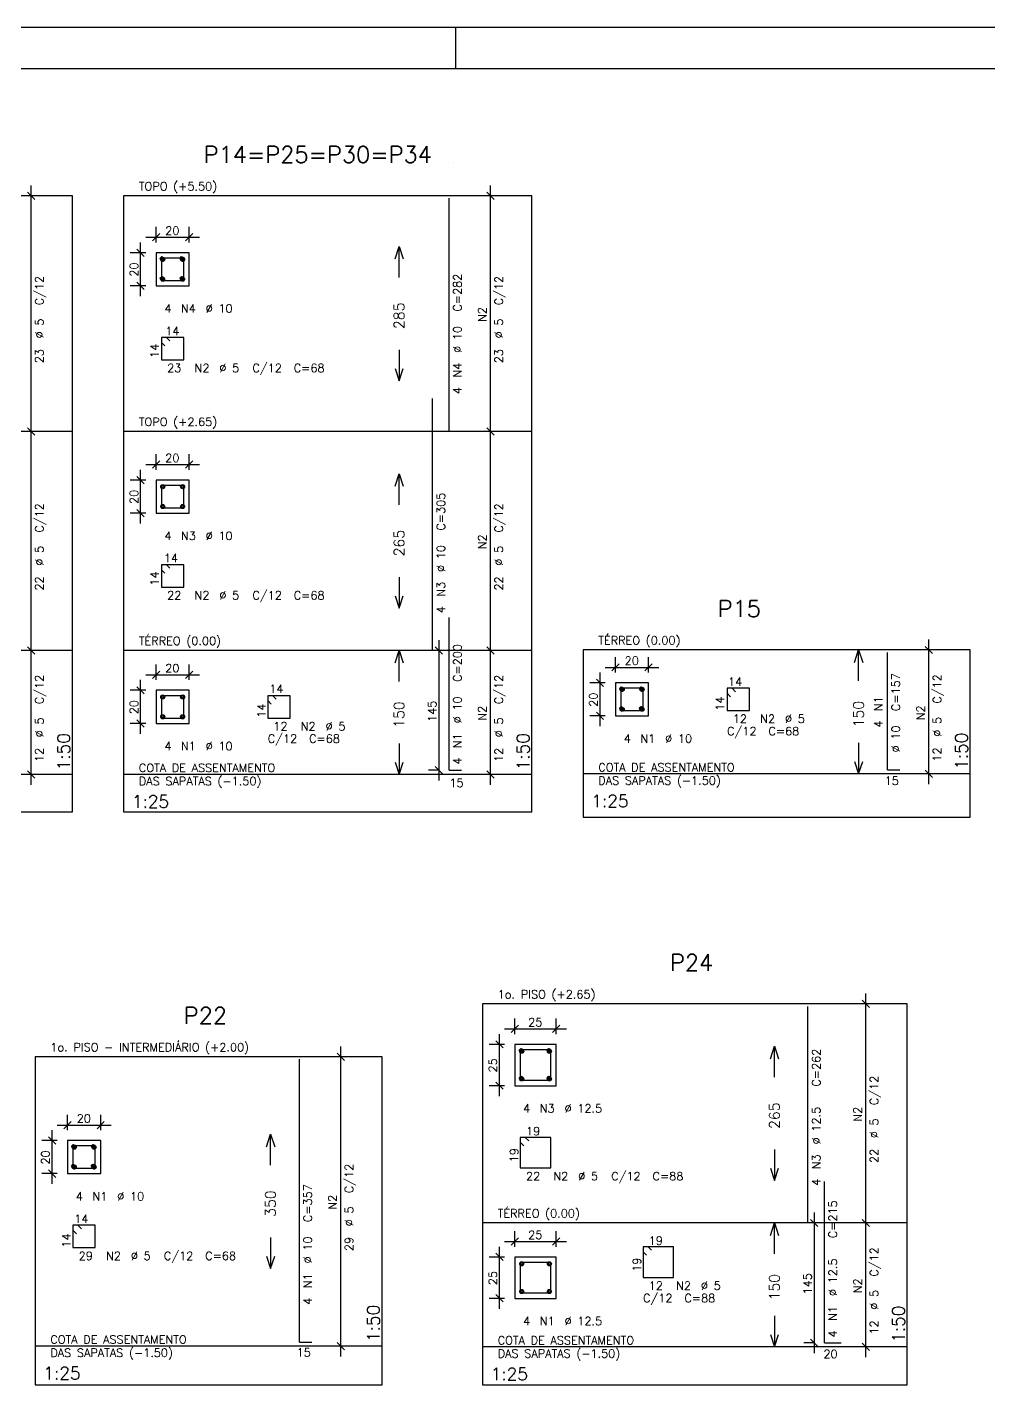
# Model space of a CAD drawing. Extents: x 797 to 1056, y -75 to 15.
# Drawn here: x 879.37 to 891.01, y -13.29 to 3.14 of the extents above; entities that cross this region are included whole.
import ezdxf

# ---------------------------------------------------------------- set-up
doc = ezdxf.new("R2010")
doc.units = 0
doc.header["$MEASUREMENT"] = 0
doc.linetypes.add('ESTILO_TQS_0001', pattern=[1, 0.7, -0.3])
for name, color, linetype in [('06', 6, 'CONTINUOUS'), ('1', 2, 'CONTINUOUS'), ('2', 4, 'CONTINUOUS'), ('3', 8, 'CONTINUOUS'), ('4', 1, 'CONTINUOUS'), ('5', 5, 'CONTINUOUS'), ('CERCADURA', 7, 'CONTINUOUS')]:
    doc.layers.add(name, color=color, linetype=linetype)
doc.styles.get("Standard").update_dxf_attribs({"font": 'ROMANS.SHX'})

msp = doc.modelspace()

# ---------------------------------------------------------------- linework, layer by layer
at = {"layer": '06'}
msp.add_line((862.26, 2.637), (902.56, 2.637), dxfattribs=at)
at = {"layer": '1', "linetype": 'Continuous'}
for p, q in [((880.98, 0.333), (881.008, 0.361)), ((880.98, 0.34), (881.001, 0.361)), ((880.981, 0.327), (881.014, 0.36)), ((880.984, 0.323), (881.019, 0.357)), ((880.987, 0.319), (881.022, 0.354)), ((880.989, 0.324), (881.017, 0.352)), ((880.989, 0.331), (881.01, 0.352)), ((880.99, 0.318), (881.023, 0.351)), ((880.991, 0.316), (881.026, 0.35)), ((880.993, 0.314), (881.027, 0.348)), ((880.996, 0.313), (881.028, 0.346)), ((880.996, 0.31), (881.031, 0.345)), ((881, 0.307), (881.034, 0.341)), ((881.001, 0.312), (881.03, 0.34)), ((881.004, 0.304), (881.037, 0.337)), ((881.008, 0.312), (881.03, 0.333)), ((881.01, 0.303), (881.038, 0.331)), ((881.22, 0.333), (881.248, 0.361)), ((881.22, 0.34), (881.241, 0.361)), ((881.221, 0.327), (881.254, 0.36)), ((881.224, 0.323), (881.259, 0.357)), ((881.227, 0.319), (881.262, 0.354)), ((881.229, 0.324), (881.257, 0.352)), ((881.229, 0.331), (881.25, 0.352)), ((881.23, 0.318), (881.263, 0.351)), ((881.231, 0.316), (881.266, 0.35)), ((881.233, 0.314), (881.267, 0.348)), ((881.236, 0.313), (881.268, 0.346)), ((881.236, 0.31), (881.271, 0.345)), ((881.24, 0.307), (881.274, 0.341)), ((881.241, 0.312), (881.27, 0.34)), ((881.244, 0.304), (881.277, 0.337)), ((881.248, 0.312), (881.27, 0.333)), ((881.25, 0.303), (881.278, 0.331)), ((881.017, 0.303), (881.038, 0.324)), ((881.257, 0.303), (881.278, 0.324)), ((880.98, 0.093), (881.008, 0.121)), ((880.98, 0.1), (881.001, 0.121)), ((880.981, 0.087), (881.014, 0.12)), ((880.984, 0.083), (881.019, 0.117)), ((880.987, 0.079), (881.022, 0.114)), ((880.989, 0.084), (881.017, 0.112)), ((880.989, 0.091), (881.01, 0.112)), ((880.99, 0.078), (881.023, 0.111)), ((880.991, 0.076), (881.026, 0.11)), ((880.993, 0.074), (881.027, 0.108)), ((880.996, 0.073), (881.028, 0.106)), ((880.996, 0.07), (881.031, 0.105)), ((881, 0.067), (881.034, 0.101)), ((881.001, 0.072), (881.03, 0.1)), ((881.004, 0.064), (881.037, 0.097)), ((881.008, 0.072), (881.03, 0.093)), ((881.01, 0.063), (881.038, 0.091)), ((881.017, 0.063), (881.038, 0.084)), ((881.22, 0.093), (881.248, 0.121)), ((881.22, 0.1), (881.241, 0.121)), ((881.221, 0.087), (881.254, 0.12)), ((881.224, 0.083), (881.259, 0.117)), ((881.227, 0.079), (881.262, 0.114)), ((881.229, 0.084), (881.257, 0.112)), ((881.229, 0.091), (881.25, 0.112)), ((881.23, 0.078), (881.263, 0.111)), ((881.231, 0.076), (881.266, 0.11)), ((881.233, 0.074), (881.267, 0.108)), ((881.236, 0.073), (881.268, 0.106)), ((881.236, 0.07), (881.271, 0.105)), ((881.24, 0.067), (881.274, 0.101)), ((881.241, 0.072), (881.27, 0.1)), ((881.244, 0.064), (881.277, 0.097)), ((881.248, 0.072), (881.27, 0.093)), ((881.25, 0.063), (881.278, 0.091)), ((881.257, 0.063), (881.278, 0.084)), ((886.538, -4.87), (886.566, -4.842)), ((886.538, -4.863), (886.559, -4.842)), ((886.539, -4.876), (886.572, -4.843)), ((886.542, -4.88), (886.576, -4.846)), ((886.545, -4.884), (886.58, -4.849)), ((886.547, -4.879), (886.575, -4.851)), ((886.547, -4.872), (886.568, -4.851)), ((886.548, -4.885), (886.581, -4.852)), ((886.549, -4.887), (886.584, -4.853)), ((886.551, -4.889), (886.585, -4.855)), ((886.554, -4.89), (886.586, -4.858)), ((886.554, -4.893), (886.589, -4.858)), ((886.558, -4.896), (886.592, -4.862)), ((886.559, -4.891), (886.587, -4.863)), ((886.562, -4.899), (886.595, -4.866)), ((886.566, -4.891), (886.587, -4.87)), ((886.568, -4.9), (886.596, -4.872)), ((886.575, -4.9), (886.596, -4.879)), ((886.778, -4.87), (886.806, -4.842)), ((886.778, -4.863), (886.799, -4.842)), ((886.779, -4.876), (886.812, -4.843)), ((886.782, -4.88), (886.816, -4.846)), ((886.785, -4.884), (886.82, -4.849)), ((886.787, -4.879), (886.815, -4.851)), ((886.787, -4.872), (886.808, -4.851)), ((886.788, -4.885), (886.821, -4.852)), ((886.789, -4.887), (886.824, -4.853)), ((886.791, -4.889), (886.825, -4.855)), ((886.794, -4.89), (886.826, -4.858)), ((886.794, -4.893), (886.829, -4.858)), ((886.798, -4.896), (886.832, -4.862)), ((886.799, -4.891), (886.827, -4.863)), ((886.802, -4.899), (886.835, -4.866)), ((886.806, -4.891), (886.827, -4.87)), ((886.808, -4.9), (886.836, -4.872)), ((886.815, -4.9), (886.836, -4.879)), ((886.538, -5.11), (886.566, -5.082)), ((886.538, -5.103), (886.559, -5.082)), ((886.539, -5.116), (886.572, -5.083)), ((886.542, -5.12), (886.576, -5.086)), ((886.545, -5.124), (886.58, -5.089)), ((886.547, -5.119), (886.575, -5.091)), ((886.547, -5.112), (886.568, -5.091)), ((886.778, -5.11), (886.806, -5.082)), ((886.778, -5.103), (886.799, -5.082)), ((886.779, -5.116), (886.812, -5.083)), ((886.782, -5.12), (886.816, -5.086)), ((886.785, -5.124), (886.82, -5.089)), ((886.787, -5.119), (886.815, -5.091)), ((886.787, -5.112), (886.808, -5.091)), ((886.548, -5.125), (886.581, -5.092)), ((886.549, -5.127), (886.584, -5.093)), ((886.551, -5.129), (886.585, -5.095)), ((886.554, -5.13), (886.586, -5.098)), ((886.554, -5.133), (886.589, -5.098)), ((886.558, -5.136), (886.592, -5.102)), ((886.559, -5.131), (886.587, -5.103)), ((886.562, -5.139), (886.595, -5.106)), ((886.566, -5.131), (886.587, -5.11)), ((886.568, -5.14), (886.596, -5.112)), ((886.575, -5.14), (886.596, -5.119)), ((886.788, -5.125), (886.821, -5.092)), ((886.789, -5.127), (886.824, -5.093)), ((886.791, -5.129), (886.825, -5.095)), ((886.794, -5.13), (886.826, -5.098)), ((886.794, -5.133), (886.829, -5.098)), ((886.798, -5.136), (886.832, -5.102)), ((886.799, -5.131), (886.827, -5.103)), ((886.802, -5.139), (886.835, -5.106)), ((886.806, -5.131), (886.827, -5.11)), ((886.808, -5.14), (886.836, -5.112)), ((886.815, -5.14), (886.836, -5.119)), ((885.324, -9.246), (885.352, -9.218)), ((885.324, -9.239), (885.345, -9.218)), ((885.325, -9.252), (885.358, -9.219)), ((885.328, -9.256), (885.362, -9.222)), ((885.331, -9.26), (885.366, -9.225)), ((885.333, -9.255), (885.361, -9.227)), ((885.333, -9.248), (885.354, -9.227)), ((885.334, -9.261), (885.367, -9.228)), ((885.335, -9.264), (885.369, -9.229)), ((885.337, -9.265), (885.371, -9.231)), ((885.339, -9.266), (885.372, -9.234)), ((885.34, -9.269), (885.375, -9.234)), ((885.344, -9.272), (885.378, -9.238)), ((885.345, -9.267), (885.373, -9.239)), ((885.348, -9.275), (885.381, -9.242)), ((885.352, -9.267), (885.373, -9.246)), ((885.354, -9.276), (885.382, -9.248)), ((885.361, -9.276), (885.382, -9.255)), ((885.659, -9.246), (885.687, -9.218)), ((885.659, -9.239), (885.68, -9.218)), ((885.66, -9.252), (885.693, -9.219)), ((885.663, -9.256), (885.697, -9.222)), ((885.666, -9.26), (885.701, -9.225)), ((885.668, -9.255), (885.696, -9.227)), ((885.668, -9.248), (885.689, -9.227)), ((885.669, -9.261), (885.702, -9.228)), ((885.67, -9.264), (885.704, -9.229)), ((885.672, -9.265), (885.706, -9.231)), ((885.674, -9.266), (885.707, -9.234)), ((885.675, -9.269), (885.71, -9.234)), ((885.679, -9.272), (885.713, -9.238)), ((885.68, -9.267), (885.708, -9.239)), ((885.683, -9.275), (885.716, -9.242)), ((885.687, -9.267), (885.708, -9.246)), ((885.689, -9.276), (885.717, -9.248)), ((885.696, -9.276), (885.717, -9.255)), ((885.324, -9.581), (885.352, -9.553)), ((885.324, -9.574), (885.345, -9.553)), ((885.325, -9.587), (885.358, -9.554)), ((885.328, -9.591), (885.362, -9.557)), ((885.331, -9.595), (885.366, -9.56)), ((885.333, -9.59), (885.361, -9.562)), ((885.333, -9.583), (885.354, -9.562)), ((885.334, -9.596), (885.367, -9.563)), ((885.335, -9.599), (885.369, -9.564)), ((885.337, -9.6), (885.371, -9.566)), ((885.339, -9.601), (885.372, -9.569)), ((885.34, -9.604), (885.375, -9.569)), ((885.344, -9.607), (885.378, -9.573)), ((885.345, -9.602), (885.373, -9.574)), ((885.348, -9.61), (885.381, -9.577)), ((885.352, -9.602), (885.373, -9.581)), ((885.354, -9.611), (885.382, -9.583)), ((885.361, -9.611), (885.382, -9.59)), ((885.659, -9.581), (885.687, -9.553)), ((885.659, -9.574), (885.68, -9.553)), ((885.66, -9.587), (885.693, -9.554)), ((885.663, -9.591), (885.697, -9.557)), ((885.666, -9.595), (885.701, -9.56)), ((885.668, -9.59), (885.696, -9.562)), ((885.668, -9.583), (885.689, -9.562)), ((885.669, -9.596), (885.702, -9.563)), ((885.67, -9.599), (885.704, -9.564)), ((885.672, -9.6), (885.706, -9.566)), ((885.674, -9.601), (885.707, -9.569)), ((885.675, -9.604), (885.71, -9.569)), ((885.679, -9.607), (885.713, -9.573)), ((885.68, -9.602), (885.708, -9.574)), ((885.683, -9.61), (885.716, -9.577)), ((885.687, -9.602), (885.708, -9.581)), ((885.689, -9.611), (885.717, -9.583)), ((885.696, -9.611), (885.717, -9.59)), ((879.909, -10.408), (879.937, -10.38)), ((879.909, -10.401), (879.93, -10.38)), ((879.911, -10.414), (879.943, -10.381)), ((879.913, -10.418), (879.948, -10.384)), ((879.916, -10.422), (879.952, -10.387)), ((879.918, -10.417), (879.946, -10.389)), ((879.918, -10.41), (879.939, -10.389)), ((879.919, -10.423), (879.952, -10.39)), ((879.92, -10.425), (879.955, -10.391)), ((879.922, -10.427), (879.957, -10.393)), ((879.925, -10.428), (879.957, -10.395)), ((879.925, -10.431), (879.96, -10.396)), ((879.929, -10.434), (879.964, -10.4)), ((879.93, -10.429), (879.959, -10.401)), ((879.934, -10.437), (879.966, -10.404)), ((879.937, -10.429), (879.959, -10.408)), ((879.939, -10.438), (879.968, -10.41)), ((879.946, -10.438), (879.968, -10.417)), ((880.149, -10.408), (880.177, -10.38)), ((880.149, -10.401), (880.17, -10.38)), ((880.151, -10.414), (880.183, -10.381)), ((880.153, -10.418), (880.188, -10.384)), ((880.156, -10.422), (880.192, -10.387)), ((880.158, -10.417), (880.186, -10.389)), ((880.158, -10.41), (880.179, -10.389)), ((880.159, -10.423), (880.192, -10.39)), ((880.16, -10.425), (880.195, -10.391)), ((880.162, -10.427), (880.197, -10.393)), ((880.165, -10.428), (880.197, -10.395)), ((880.165, -10.431), (880.2, -10.396)), ((880.169, -10.434), (880.204, -10.4)), ((880.17, -10.429), (880.199, -10.401)), ((880.174, -10.437), (880.206, -10.404)), ((880.177, -10.429), (880.199, -10.408)), ((880.179, -10.438), (880.208, -10.41)), ((880.186, -10.438), (880.208, -10.417)), ((879.909, -10.648), (879.937, -10.62)), ((879.909, -10.641), (879.93, -10.62)), ((879.911, -10.654), (879.943, -10.621)), ((879.913, -10.658), (879.948, -10.624)), ((879.916, -10.662), (879.952, -10.627)), ((879.918, -10.657), (879.946, -10.629)), ((879.918, -10.65), (879.939, -10.629)), ((879.919, -10.663), (879.952, -10.63)), ((879.92, -10.665), (879.955, -10.631)), ((879.922, -10.667), (879.957, -10.633)), ((879.925, -10.668), (879.957, -10.635)), ((879.925, -10.671), (879.96, -10.636)), ((879.929, -10.674), (879.964, -10.64)), ((879.93, -10.669), (879.959, -10.641)), ((879.934, -10.677), (879.966, -10.644)), ((879.937, -10.669), (879.959, -10.648)), ((879.939, -10.678), (879.968, -10.65)), ((879.946, -10.678), (879.968, -10.657)), ((880.149, -10.648), (880.177, -10.62)), ((880.149, -10.641), (880.17, -10.62)), ((880.151, -10.654), (880.183, -10.621)), ((880.153, -10.658), (880.188, -10.624)), ((880.156, -10.662), (880.192, -10.627)), ((880.158, -10.657), (880.186, -10.629)), ((880.158, -10.65), (880.179, -10.629)), ((880.159, -10.663), (880.192, -10.63)), ((880.16, -10.665), (880.195, -10.631)), ((880.162, -10.667), (880.197, -10.633)), ((880.165, -10.668), (880.197, -10.635)), ((880.165, -10.671), (880.2, -10.636)), ((880.169, -10.674), (880.204, -10.64)), ((880.17, -10.669), (880.199, -10.641)), ((880.174, -10.677), (880.206, -10.644)), ((880.177, -10.669), (880.199, -10.648)), ((880.179, -10.678), (880.208, -10.65)), ((880.186, -10.678), (880.208, -10.657))]:
    msp.add_line(p, q, dxfattribs=at)
for points in [[(880.934, 0.008), (881.334, 0.008), (881.334, 0.408), (880.934, 0.408), (880.934, 0.008)], [(880.934, -2.742), (881.334, -2.742), (881.334, -2.342), (880.934, -2.342), (880.934, -2.742)], [(880.934, -5.286), (881.334, -5.286), (881.334, -4.886), (880.934, -4.886), (880.934, -5.286)], [(886.492, -5.195), (886.892, -5.195), (886.892, -4.795), (886.492, -4.795), (886.492, -5.195)], [(885.275, -9.669), (885.775, -9.669), (885.775, -9.169), (885.275, -9.169), (885.275, -9.669)], [(879.863, -10.733), (880.263, -10.733), (880.263, -10.333), (879.863, -10.333), (879.863, -10.733)], [(885.275, -12.242), (885.775, -12.242), (885.775, -11.742), (885.275, -11.742), (885.275, -12.242)]]:
    msp.add_lwpolyline(points, dxfattribs=at)
at = {"layer": '1', "linetype": 'ESTILO_TQS_0001'}
for points in [[(883.824, 0.334), (883.874, 0.484), (883.924, 0.334)], [(883.874, 0.109), (883.874, 0.484)], [(883.874, -0.766), (883.874, -1.141)], [(883.824, -0.991), (883.874, -1.141), (883.924, -0.991)], [(883.824, -2.416), (883.874, -2.266), (883.924, -2.416)], [(883.874, -2.641), (883.874, -2.266)], [(883.874, -3.516), (883.874, -3.891)], [(883.824, -3.741), (883.874, -3.891), (883.924, -3.741)], [(883.824, -4.554), (883.874, -4.404), (883.924, -4.554)], [(883.874, -4.779), (883.874, -4.404)], [(889.382, -4.548), (889.432, -4.398), (889.482, -4.548)], [(889.432, -4.773), (889.432, -4.398)], [(883.874, -5.529), (883.874, -5.904)], [(889.432, -5.523), (889.432, -5.898)], [(889.382, -5.748), (889.432, -5.898), (889.482, -5.748)], [(883.824, -5.754), (883.874, -5.904), (883.924, -5.754)], [(888.365, -9.343), (888.415, -9.193), (888.465, -9.343)], [(888.415, -9.568), (888.415, -9.193)], [(882.268, -10.407), (882.318, -10.257), (882.368, -10.407)], [(882.318, -10.632), (882.318, -10.257)], [(888.415, -10.443), (888.415, -10.818)], [(888.365, -10.668), (888.415, -10.818), (888.465, -10.668)], [(888.365, -11.48), (888.415, -11.33), (888.465, -11.48)], [(888.415, -11.705), (888.415, -11.33)], [(882.318, -11.507), (882.318, -11.882)], [(882.268, -11.732), (882.318, -11.882), (882.368, -11.732)], [(888.415, -12.455), (888.415, -12.83)], [(888.365, -12.68), (888.415, -12.83), (888.465, -12.68)]]:
    msp.add_lwpolyline(points, dxfattribs=at)
at = {"layer": '1', "linetype": 'Continuous'}
for centre, radius in [((881.014, 0.328), 0.025), ((881.014, 0.328), 0.0125), ((881.254, 0.328), 0.025), ((881.254, 0.328), 0.0125), ((881.014, 0.088), 0.025), ((881.014, 0.088), 0.0125), ((881.254, 0.088), 0.025), ((881.254, 0.088), 0.0125), ((881.014, -2.422), 0.025), ((881.014, -2.422), 0.0125), ((881.254, -2.422), 0.025), ((881.254, -2.422), 0.0125), ((881.014, -2.662), 0.025), ((881.014, -2.662), 0.0125), ((881.254, -2.662), 0.025), ((881.254, -2.662), 0.0125), ((886.572, -4.875), 0.025), ((886.572, -4.875), 0.0125), ((886.812, -4.875), 0.025), ((886.812, -4.875), 0.0125), ((881.014, -4.966), 0.025), ((881.014, -4.966), 0.0125), ((881.254, -4.966), 0.025), ((881.254, -4.966), 0.0125), ((886.572, -5.115), 0.025), ((886.812, -5.115), 0.025), ((881.014, -5.206), 0.025), ((881.014, -5.206), 0.0125), ((881.254, -5.206), 0.025), ((881.254, -5.206), 0.0125), ((886.572, -5.115), 0.0125), ((886.812, -5.115), 0.0125), ((885.357, -9.252), 0.025), ((885.357, -9.252), 0.0125), ((885.692, -9.252), 0.025), ((885.692, -9.252), 0.0125), ((885.357, -9.587), 0.025), ((885.357, -9.587), 0.0125), ((885.692, -9.587), 0.025), ((885.692, -9.587), 0.0125), ((879.943, -10.413), 0.025), ((879.943, -10.413), 0.0125), ((880.183, -10.413), 0.025), ((880.183, -10.413), 0.0125), ((879.943, -10.653), 0.025), ((879.943, -10.653), 0.0125), ((880.183, -10.653), 0.025), ((880.183, -10.653), 0.0125), ((885.357, -11.824), 0.025), ((885.357, -11.824), 0.0125), ((885.692, -11.824), 0.025), ((885.692, -11.824), 0.0125), ((885.357, -12.159), 0.025), ((885.357, -12.159), 0.0125), ((885.692, -12.159), 0.025), ((885.692, -12.159), 0.0125)]:
    msp.add_circle(centre, radius, dxfattribs=at)
at = {"layer": '2', "linetype": 'Continuous'}
for p, q in [((879.421, -1.879), (879.421, 1.221)), ((884.979, -1.879), (884.979, 1.221)), ((879.465, 1.052), (879.376, 1.141)), ((879.421, 1.096), (879.421, 1.096)), ((885.023, 1.052), (884.934, 1.141)), ((884.979, 1.096), (884.979, 1.096)), ((880.934, 0.533), (880.934, 0.72)), ((881.334, 0.533), (881.334, 0.72)), ((880.746, -0.117), (880.746, 0.533)), ((880.809, 0.595), (881.459, 0.595)), ((880.889, 0.551), (880.978, 0.639)), ((881.289, 0.551), (881.378, 0.639)), ((880.809, 0.408), (880.621, 0.408)), ((880.79, 0.363), (880.702, 0.452)), ((880.934, 0.408), (880.934, 0.408)), ((880.934, 0.408), (880.934, 0.408)), ((881.334, 0.408), (881.334, 0.408)), ((880.809, 0.008), (880.621, 0.008)), ((880.79, -0.037), (880.702, 0.052)), ((880.934, 0.008), (880.934, 0.008)), ((879.421, -4.529), (879.421, -1.629)), ((884.979, -4.529), (884.979, -1.629)), ((879.465, -1.798), (879.376, -1.709)), ((879.465, -1.798), (879.376, -1.709)), ((879.421, -1.754), (879.421, -1.754)), ((879.421, -1.754), (879.421, -1.754)), ((885.023, -1.798), (884.934, -1.709)), ((885.023, -1.798), (884.934, -1.709)), ((884.979, -1.754), (884.979, -1.754)), ((884.979, -1.754), (884.979, -1.754)), ((880.889, -2.199), (880.978, -2.111)), ((880.934, -2.217), (880.934, -2.03)), ((881.289, -2.199), (881.378, -2.111)), ((881.334, -2.217), (881.334, -2.03)), ((880.79, -2.387), (880.702, -2.298)), ((880.746, -2.867), (880.746, -2.217)), ((880.809, -2.155), (881.459, -2.155)), ((880.809, -2.342), (880.621, -2.342)), ((880.934, -2.342), (880.934, -2.342)), ((880.934, -2.342), (880.934, -2.342)), ((881.334, -2.342), (881.334, -2.342)), ((880.809, -2.742), (880.621, -2.742)), ((880.79, -2.787), (880.702, -2.698)), ((880.934, -2.742), (880.934, -2.742)), ((879.465, -4.448), (879.376, -4.359)), ((879.465, -4.448), (879.376, -4.359)), ((879.421, -6.029), (879.421, -4.279)), ((879.421, -4.404), (879.421, -4.404)), ((879.421, -4.404), (879.421, -4.404)), ((884.354, -4.404), (884.229, -4.404)), ((884.309, -4.359), (884.398, -4.448)), ((884.354, -4.279), (884.354, -5.979)), ((884.479, -4.404), (884.479, -4.404)), ((885.023, -4.448), (884.934, -4.359)), ((885.023, -4.448), (884.934, -4.359)), ((884.979, -6.029), (884.979, -4.279)), ((884.979, -4.404), (884.979, -4.404)), ((884.979, -4.404), (884.979, -4.404)), ((890.326, -4.442), (890.237, -4.354)), ((890.282, -6.023), (890.282, -4.273)), ((890.282, -4.398), (890.282, -4.398)), ((880.934, -4.761), (880.934, -4.573)), ((881.334, -4.761), (881.334, -4.573)), ((886.447, -4.652), (886.536, -4.564)), ((886.492, -4.67), (886.492, -4.483)), ((886.847, -4.652), (886.936, -4.564)), ((886.892, -4.67), (886.892, -4.483)), ((880.746, -5.411), (880.746, -4.761)), ((880.809, -4.698), (881.459, -4.698)), ((880.889, -4.742), (880.978, -4.654)), ((881.289, -4.742), (881.378, -4.654)), ((886.348, -4.84), (886.26, -4.751)), ((886.304, -5.32), (886.304, -4.67)), ((886.367, -4.608), (887.017, -4.608)), ((880.809, -4.886), (880.621, -4.886)), ((880.79, -4.93), (880.702, -4.842)), ((880.934, -4.886), (880.934, -4.886)), ((880.934, -4.886), (880.934, -4.886)), ((881.334, -4.886), (881.334, -4.886)), ((886.367, -4.795), (886.179, -4.795)), ((886.492, -4.795), (886.492, -4.795)), ((886.492, -4.795), (886.492, -4.795)), ((886.892, -4.795), (886.892, -4.795)), ((880.79, -5.33), (880.702, -5.242)), ((886.367, -5.195), (886.179, -5.195)), ((886.348, -5.24), (886.26, -5.151)), ((886.492, -5.195), (886.492, -5.195)), ((880.809, -5.286), (880.621, -5.286)), ((880.934, -5.286), (880.934, -5.286)), ((879.465, -5.948), (879.376, -5.859)), ((879.421, -5.904), (879.421, -5.904)), ((884.354, -5.854), (884.229, -5.854)), ((884.309, -5.809), (884.398, -5.898)), ((884.479, -5.854), (884.479, -5.854)), ((885.023, -5.948), (884.934, -5.859)), ((884.979, -5.904), (884.979, -5.904)), ((890.326, -5.942), (890.237, -5.854)), ((890.282, -5.898), (890.282, -5.898)), ((889.564, -8.724), (889.476, -8.636)), ((889.52, -11.455), (889.52, -8.555)), ((889.52, -8.68), (889.52, -8.68)), ((885.275, -9.044), (885.275, -8.857)), ((885.775, -9.044), (885.775, -8.857)), ((885.15, -8.982), (885.9, -8.982)), ((885.231, -9.026), (885.319, -8.937)), ((885.731, -9.026), (885.819, -8.937)), ((883.168, -12.945), (883.168, -9.195)), ((885.15, -9.169), (884.962, -9.169)), ((885.132, -9.213), (885.043, -9.125)), ((885.087, -9.794), (885.087, -9.044)), ((885.275, -9.169), (885.275, -9.169)), ((885.275, -9.169), (885.275, -9.169)), ((885.775, -9.169), (885.775, -9.169)), ((883.212, -9.364), (883.124, -9.275)), ((883.168, -9.32), (883.168, -9.32)), ((885.15, -9.669), (884.962, -9.669)), ((885.132, -9.713), (885.043, -9.625)), ((885.275, -9.669), (885.275, -9.669)), ((879.738, -10.146), (880.388, -10.146)), ((879.819, -10.19), (879.907, -10.102)), ((879.863, -10.208), (879.863, -10.021)), ((880.219, -10.19), (880.307, -10.102)), ((880.263, -10.208), (880.263, -10.021)), ((879.738, -10.333), (879.55, -10.333)), ((879.719, -10.378), (879.631, -10.289)), ((879.675, -10.858), (879.675, -10.208)), ((879.863, -10.333), (879.863, -10.333)), ((879.863, -10.333), (879.863, -10.333)), ((880.263, -10.333), (880.263, -10.333)), ((879.738, -10.733), (879.55, -10.733)), ((879.719, -10.778), (879.631, -10.689)), ((879.863, -10.733), (879.863, -10.733)), ((888.895, -11.33), (888.77, -11.33)), ((888.851, -11.286), (888.939, -11.374)), ((888.895, -11.205), (888.895, -12.905)), ((889.02, -11.33), (889.02, -11.33)), ((889.564, -11.374), (889.476, -11.286)), ((889.564, -11.374), (889.476, -11.286)), ((889.52, -12.955), (889.52, -11.205)), ((889.52, -11.33), (889.52, -11.33)), ((889.52, -11.33), (889.52, -11.33)), ((885.275, -11.617), (885.275, -11.429)), ((885.775, -11.617), (885.775, -11.429)), ((885.087, -12.367), (885.087, -11.617)), ((885.15, -11.554), (885.9, -11.554)), ((885.231, -11.598), (885.319, -11.51)), ((885.731, -11.598), (885.819, -11.51)), ((885.15, -11.742), (884.962, -11.742)), ((885.132, -11.786), (885.043, -11.697)), ((885.275, -11.742), (885.275, -11.742)), ((885.275, -11.742), (885.275, -11.742)), ((885.775, -11.742), (885.775, -11.742)), ((885.15, -12.242), (884.962, -12.242)), ((885.132, -12.286), (885.043, -12.197)), ((885.275, -12.242), (885.275, -12.242)), ((883.212, -12.864), (883.124, -12.775)), ((888.895, -12.78), (888.77, -12.78)), ((888.851, -12.736), (888.939, -12.824)), ((889.02, -12.78), (889.02, -12.78)), ((889.564, -12.874), (889.476, -12.786)), ((883.168, -12.82), (883.168, -12.82)), ((889.52, -12.83), (889.52, -12.83))]:
    msp.add_line(p, q, dxfattribs=at)
for points in [[(874.983, -6.357), (879.921, -6.357), (879.921, 1.096), (874.983, 1.096), (874.983, -6.357)], [(880.541, -6.357), (885.479, -6.357), (885.479, 1.096), (880.541, 1.096), (880.541, -6.357)], [(880.999, 0.343), (880.999, 0.073), (881.269, 0.073), (881.269, 0.343), (880.999, 0.343)], [(879.921, -1.754), (874.983, -1.754)], [(885.479, -1.754), (880.541, -1.754)], [(880.999, -2.407), (880.999, -2.677), (881.269, -2.677), (881.269, -2.407), (880.999, -2.407)], [(879.921, -4.404), (874.983, -4.404)], [(885.479, -4.404), (880.541, -4.404)], [(886.099, -6.42), (890.782, -6.42), (890.782, -4.398), (886.099, -4.398), (886.099, -6.42)], [(886.557, -4.86), (886.557, -5.13), (886.827, -5.13), (886.827, -4.86), (886.557, -4.86)], [(880.999, -4.951), (880.999, -5.221), (881.269, -5.221), (881.269, -4.951), (880.999, -4.951)], [(879.921, -5.904), (874.983, -5.904)], [(885.479, -5.904), (880.541, -5.904)], [(890.782, -5.898), (886.099, -5.898)], [(884.882, -13.288), (890.02, -13.288), (890.02, -8.68), (884.882, -8.68), (884.882, -13.288)], [(879.47, -13.288), (883.668, -13.288), (883.668, -9.32), (879.47, -9.32), (879.47, -13.288)], [(885.34, -9.234), (885.34, -9.604), (885.71, -9.604), (885.71, -9.234), (885.34, -9.234)], [(879.928, -10.398), (879.928, -10.668), (880.198, -10.668), (880.198, -10.398), (879.928, -10.398)], [(890.02, -11.33), (884.882, -11.33)], [(885.34, -11.807), (885.34, -12.177), (885.71, -12.177), (885.71, -11.807), (885.34, -11.807)], [(883.668, -12.82), (879.47, -12.82)], [(890.02, -12.83), (884.882, -12.83)]]:
    msp.add_lwpolyline(points, dxfattribs=at)
at = {"layer": '4', "linetype": 'Continuous'}
for p, q in [((884.479, -1.754), (884.479, 1.066)), ((884.279, -4.404), (884.279, -1.354)), ((884.479, -5.854), (884.479, -4.004)), ((889.782, -5.848), (889.782, -4.428)), ((884.479, -5.854), (884.629, -5.854)), ((889.782, -5.848), (889.932, -5.848)), ((888.82, -11.33), (888.82, -8.71)), ((882.668, -12.77), (882.668, -9.35)), ((889.02, -12.78), (889.02, -10.83)), ((882.668, -12.77), (882.818, -12.77)), ((889.02, -12.78), (889.22, -12.78))]:
    msp.add_line(p, q, dxfattribs=at)
for points in [[(881.101, -0.66), (881.059, -0.617), (880.999, -0.617), (880.999, -0.887), (881.269, -0.887), (881.269, -0.617), (880.999, -0.617), (880.999, -0.677), (881.041, -0.72)], [(881.101, -3.41), (881.059, -3.367), (880.999, -3.367), (880.999, -3.637), (881.269, -3.637), (881.269, -3.367), (880.999, -3.367), (880.999, -3.427), (881.041, -3.47)], [(887.944, -4.903), (887.902, -4.86), (887.842, -4.86), (887.842, -5.13), (888.112, -5.13), (888.112, -4.86), (887.842, -4.86), (887.842, -4.92), (887.884, -4.963)], [(882.386, -4.993), (882.344, -4.951), (882.284, -4.951), (882.284, -5.221), (882.554, -5.221), (882.554, -4.951), (882.284, -4.951), (882.284, -5.011), (882.326, -5.053)], [(885.442, -10.336), (885.4, -10.294), (885.34, -10.294), (885.34, -10.664), (885.71, -10.664), (885.71, -10.294), (885.34, -10.294), (885.34, -10.354), (885.382, -10.396)], [(880.03, -11.401), (879.988, -11.358), (879.928, -11.358), (879.928, -11.628), (880.198, -11.628), (880.198, -11.358), (879.928, -11.358), (879.928, -11.418), (879.97, -11.461)], [(886.927, -11.661), (886.885, -11.619), (886.825, -11.619), (886.825, -11.989), (887.195, -11.989), (887.195, -11.619), (886.825, -11.619), (886.825, -11.679), (886.867, -11.721)]]:
    msp.add_lwpolyline(points, dxfattribs=at)
at = {"layer": 'CERCADURA'}
for p, q in [((861.01, 3.137), (903.06, 3.137)), ((884.56, 2.637), (884.56, 3.137))]:
    msp.add_line(p, q, dxfattribs=at)

# ---------------------------------------------------------------- texts
at = {"layer": '1', "linetype": 'Continuous'}
for s, height, p in [('4', 0.001, (884.535, 1.496)), ('3', 0.005, (879.816, 1.096)), ('3', 0.005, (885.374, 1.096)), (' 14 ', 0.1, (880.976, -0.589)), (' 23', 0.1, (880.999, -1.037)), ('N2', 0.1, (881.399, -1.037)), ('%%c 5', 0.1, (881.699, -1.037)), ('C/12', 0.1, (882.099, -1.037)), ('C=68', 0.1, (882.599, -1.037)), ('2', 0.005, (879.816, -1.754)), ('2', 0.005, (885.374, -1.754)), (' 14 ', 0.1, (880.959, -3.335)), (' 22', 0.1, (880.999, -3.787)), ('N2', 0.1, (881.399, -3.787)), ('%%c 5', 0.1, (881.699, -3.787)), ('C/12', 0.1, (882.099, -3.787)), ('C=68', 0.1, (882.599, -3.787)), ('1', 0.005, (879.816, -4.404)), ('1', 0.005, (885.374, -4.404)), ('1', 0.005, (890.677, -4.398)), (' 14 ', 0.1, (887.785, -4.832)), (' 14 ', 0.1, (882.234, -4.918)), (' 12', 0.1, (887.842, -5.28)), ('N2', 0.1, (888.242, -5.28)), ('%%c 5', 0.1, (888.542, -5.28)), ('C/12', 0.1, (882.284, -5.521)), (' 12', 0.1, (882.284, -5.371)), ('N2', 0.1, (882.684, -5.371)), ('%%c 5', 0.1, (882.984, -5.371)), ('C/12', 0.1, (887.842, -5.43)), ('C=68', 0.1, (888.342, -5.43)), ('C=68', 0.1, (882.784, -5.521)), ('0', 0.005, (879.816, -5.904)), ('0', 0.005, (885.374, -5.904)), ('0', 0.005, (890.677, -5.898)), (' 15 ', 0.1, (884.414, -6.056)), (' 15 ', 0.1, (889.679, -6.03)), ('2', 0.005, (889.915, -8.68)), ('1', 0.005, (883.563, -9.32)), (' 19 ', 0.1, (885.34, -10.269)), (' 22', 0.1, (885.34, -10.814)), ('N2', 0.1, (885.74, -10.814)), ('%%c 5', 0.1, (886.04, -10.814)), ('C/12', 0.1, (886.44, -10.814)), ('C=88', 0.1, (886.94, -10.814)), (' 14 ', 0.1, (879.874, -11.33)), ('1', 0.005, (889.915, -11.33)), (' 19 ', 0.1, (886.825, -11.594)), ('C/12', 0.1, (881.028, -11.778)), (' 29', 0.1, (879.928, -11.778)), ('N2', 0.1, (880.328, -11.778)), ('%%c 5', 0.1, (880.628, -11.778)), ('C=68', 0.1, (881.528, -11.778)), (' 12', 0.1, (886.825, -12.139)), ('N2', 0.1, (887.225, -12.139)), ('%%c 5', 0.1, (887.525, -12.139)), ('C/12', 0.1, (886.825, -12.289)), ('C=88', 0.1, (887.325, -12.289)), (' 15 ', 0.1, (882.565, -12.946)), ('0', 0.005, (883.563, -12.82)), (' 20 ', 0.1, (888.939, -12.965)), ('0', 0.005, (889.915, -12.83))]:
    msp.add_text(s, height=height, dxfattribs=at).set_placement(p)
for s, p in [('C=282', (884.629, -0.304)), ('%%c 10', (884.629, -0.804)), (' 14 ', (880.965, -0.934)), ('N4', (884.629, -1.104)), ('4', (884.629, -1.304)), ('C=305', (884.429, -2.954)), ('%%c 10', (884.429, -3.454)), (' 14 ', (880.965, -3.688)), ('N3', (884.429, -3.754)), ('4', (884.429, -3.954)), ('C=200', (884.629, -4.785)), ('C=157', (889.932, -5.138)), (' 14 ', (882.259, -5.287)), ('%%c 10', (884.629, -5.285)), (' 14 ', (887.805, -5.202)), ('N1', (889.722, -5.138)), ('4', (889.722, -5.338)), ('%%c 10', (889.932, -5.638)), ('N1', (884.629, -5.585)), ('4', (884.629, -5.785)), ('C=262', (888.97, -9.68)), ('%%c 12.5', (888.97, -10.38)), (' 19 ', (885.315, -10.664)), ('N3', (888.97, -10.68)), ('4', (888.97, -10.88)), ('C=357', (882.818, -11.32)), ('C=215', (889.17, -11.515)), (' 14 ', (879.898, -11.697)), ('%%c 10', (882.818, -11.82)), (' 19 ', (886.8, -11.989)), ('%%c 12.5', (889.17, -12.215)), ('N1', (882.818, -12.12)), ('4', (882.818, -12.32)), ('N1', (889.17, -12.515)), ('4', (889.17, -12.715))]:
    msp.add_text(s, height=0.1, rotation=90, dxfattribs=at).set_placement(p)
at = {"layer": '1', "linetype": 'ESTILO_TQS_0001'}
for s, height, p in [('285', 0.125, (883.936, -0.516)), ('265', 0.125, (883.936, -3.266)), ('150', 0.125, (883.936, -5.341)), ('150', 0.125, (889.494, -5.335)), ('1:50', 0.15, (890.752, -5.848)), ('1:50', 0.15, (879.891, -5.854)), ('1:50', 0.15, (885.449, -5.854)), ('265', 0.125, (888.477, -10.193)), ('350', 0.125, (882.38, -11.257)), ('150', 0.125, (888.477, -12.268)), ('1:50', 0.15, (883.638, -12.77)), ('1:50', 0.15, (889.99, -12.78))]:
    msp.add_text(s, height=height, rotation=90, dxfattribs=at).set_placement(p)
for p in [(880.641, -6.306), (886.199, -6.3), (879.57, -13.222), (884.982, -13.232)]:
    msp.add_text('1:25', height=0.15, dxfattribs=at).set_placement(p)
at = {"layer": '2', "linetype": 'Continuous'}
for s, p in [('20', (881.044, 0.625)), ('4', (881.034, -0.317)), ('N4', (881.234, -0.317)), ('%%c 10', (881.534, -0.317)), ('20', (881.044, -2.125)), ('4', (881.034, -3.067)), ('N3', (881.234, -3.067)), ('%%c 10', (881.534, -3.067)), ('20', (881.044, -4.668)), ('20', (886.602, -4.578)), ('4', (881.034, -5.611)), ('N1', (881.234, -5.611)), ('%%c 10', (881.534, -5.611)), ('4', (886.592, -5.52)), ('N1', (886.792, -5.52)), ('%%c 10', (887.092, -5.52)), ('25', (885.435, -8.952)), ('20', (879.973, -10.116)), ('4', (885.375, -9.994)), ('N3', (885.575, -9.994)), ('%%c 12.5', (885.875, -9.994)), ('4', (879.963, -11.058)), ('N1', (880.163, -11.058)), ('%%c 10', (880.463, -11.058)), ('25', (885.435, -11.524)), ('4', (885.375, -12.567)), ('N1', (885.575, -12.567)), ('%%c 12.5', (885.875, -12.567))]:
    msp.add_text(s, height=0.1, dxfattribs=at).set_placement(p)
for s, p in [('20', (880.716, 0.118)), ('C/12', (879.571, -0.229)), ('C/12', (885.129, -0.229)), ('N2', (884.929, -0.429)), ('%%c 5', (879.571, -0.629)), ('%%c 5', (885.129, -0.629)), ('23', (879.571, -0.929)), ('23', (885.129, -0.929)), ('20', (880.716, -2.632)), ('C/12', (879.571, -2.979)), ('C/12', (885.129, -2.979)), ('N2', (884.929, -3.179)), ('%%c 5', (879.571, -3.379)), ('%%c 5', (885.129, -3.379)), ('22', (879.571, -3.679)), ('22', (885.129, -3.679)), ('C/12', (879.571, -5.054)), ('C/12', (885.129, -5.054)), ('C/12', (890.432, -5.048)), ('20', (886.274, -5.085)), ('20', (880.716, -5.176)), ('145', (884.324, -5.269)), ('N2', (884.929, -5.254)), ('N2', (890.232, -5.248)), ('%%c 5', (879.571, -5.454)), ('%%c 5', (885.129, -5.454)), ('%%c 5', (890.432, -5.448)), ('12', (879.571, -5.754)), ('12', (885.129, -5.754)), ('12', (890.432, -5.748)), ('25', (885.057, -9.509)), ('C/12', (889.67, -9.905)), ('N2', (889.47, -10.105)), ('%%c 5', (889.67, -10.305)), ('20', (879.645, -10.623)), ('22', (889.67, -10.605)), ('C/12', (883.318, -10.97)), ('N2', (883.118, -11.17)), ('%%c 5', (883.318, -11.37)), ('29', (883.318, -11.67)), ('C/12', (889.67, -11.98)), ('25', (885.057, -12.082)), ('145', (888.865, -12.195)), ('N2', (889.47, -12.18)), ('%%c 5', (889.67, -12.38)), ('12', (889.67, -12.68))]:
    msp.add_text(s, height=0.1, rotation=90, dxfattribs=at).set_placement(p)
at = {"layer": '3', "linetype": 'Continuous'}
for s, p in [('TOPO (+5.50)', (880.725, 1.162)), ('TOPO (+2.65)', (880.725, -1.688)), ('TÉRREO (0.00)', (880.725, -4.338)), ('TÉRREO (0.00)', (886.283, -4.332)), ('COTA DE ASSENTAMENTO', (880.725, -5.874)), ('COTA DE ASSENTAMENTO', (886.283, -5.868)), ('DAS SAPATAS (-1.50)', (886.283, -6.028)), ('DAS SAPATAS (-1.50)', (880.725, -6.034)), ('1o. PISO (+2.65)', (885.066, -8.614)), ('1o. PISO - INTERMEDIÁRIO (+2.00)', (879.654, -9.254)), ('TÉRREO (0.00)', (885.066, -11.264)), ('COTA DE ASSENTAMENTO', (879.654, -12.79)), ('COTA DE ASSENTAMENTO', (885.066, -12.8)), ('DAS SAPATAS (-1.50)', (879.654, -12.95)), ('DAS SAPATAS (-1.50)', (885.066, -12.96))]:
    msp.add_text(s, height=0.1, dxfattribs=at).set_placement(p)
at = {"layer": '5', "linetype": 'Continuous'}
for s, p in [('P14=P25=P30=P34', (881.51, 1.496)), ('P15', (887.728, -3.998)), ('P24', (887.151, -8.28)), ('P22', (881.269, -8.92))]:
    msp.add_text(s, height=0.2, dxfattribs=at).set_placement(p)

doc.saveas('drawing.dxf')
